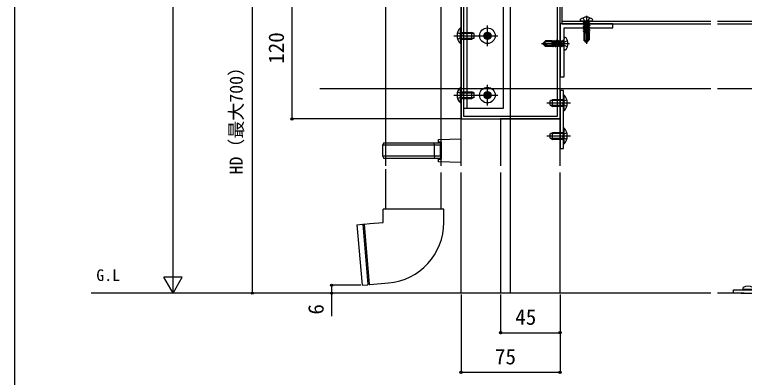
# Model space of a CAD drawing. Units: millimetres, scale not verified. Extents: x -700 to 700, y -1044 to 1037.
# Drawn here: x -700 to -147, y -347 to -72 of the extents above; entities that cross this region are included whole.
import ezdxf
from ezdxf.enums import TextEntityAlignment as Align

# ---------------------------------------------------------------- set-up
doc = ezdxf.new("R2010")
doc.units = ezdxf.units.MM
doc.header["$LTSCALE"] = 6
for name, color, linetype in [('0-2_USER1', 3, 'Continuous'), ('0-3_YKK_11', 7, 'Continuous'), ('0-4_YKK_12', 2, 'Continuous'), ('0-5_YKK_13', 4, 'Continuous'), ('0-6_YKK_D', 6, 'Continuous'), ('0-7_YKK_ZWAK', 7, 'Continuous'), ('0-8_YSS_K', 3, 'Continuous')]:
    doc.layers.add(name, color=color, linetype=linetype)
doc.styles.add('ＭＳ ゴシック', font='')
doc.styles.get('ＭＳ ゴシック').set_extended_font_data('MS Gothic')

msp = doc.modelspace()

# ---------------------------------------------------------------- linework, layer by layer
at = {"layer": '0-3_YKK_11'}
for points in [[(-362, -31.275), (-362, -151.275), (-287, -151.275), (-287, -31.275)], [(-360, -33.275), (-360, -149.275), (-289, -149.275), (-289, -33.275)]]:
    msp.add_lwpolyline(points, close=True, dxfattribs=at)
at = {"layer": '0-4_YKK_12'}
for p, q in [((-324.5, -283.275), (-324.5, 153.103)), ((-362, -186.834), (-362, 100.725)), ((-287, -186.834), (-287, 100.725)), ((-285.5, -79.275), (-285.5, -31.275)), ((-285.5, -77.275), (-172.819, -77.275)), ((-167.819, -77.275), (-125.5, -77.275)), ((-285.5, -79.275), (-172.819, -79.275)), ((-167.819, -79.275), (-125.5, -79.275)), ((-469.011, -128.275), (-172.819, -128.275)), ((-167.819, -128.275), (126.641, -128.275)), ((-362, -283.275), (-362, -191.834)), ((-332, -191.834), (-332, -283.275)), ((-287, -283.275), (-287, -191.834)), ((-287, -283.275), (-287, -191.834))]:
    msp.add_line(p, q, dxfattribs=at)
msp.add_lwpolyline([(-287, -186.834), (-287, -151.275), (-332, -151.275), (-332, -186.834)], dxfattribs=at)
for centre in [(-342, -88.275), (-342, -133.275)]:
    msp.add_circle(centre, 2.25, dxfattribs=at)
at = {"layer": '0-5_YKK_13'}
for p, q in [((-357.7, -33.275), (-357.7, -143.275)), ((-330, -33.275), (-330, -143.275)), ((-271.735, -76.413), (-271.735, -76.575)), ((-262.965, -77.275), (-271.035, -77.275)), ((-269.472, -78.039), (-265.234, -77.332)), ((-268.125, -77.275), (-269.45, -74.618)), ((-265.234, -77.332), (-268.824, -77.665)), ((-268.125, -77.275), (-267, -77.873)), ((-267, -73.175), (-267, -94.277)), ((-265.875, -77.275), (-267, -77.873)), ((-265.875, -77.275), (-264.55, -74.618)), ((-265.234, -77.332), (-265.234, -77.45)), ((-262.265, -76.413), (-262.265, -76.575)), ((-362, -94.175), (-362, -82.375)), ((-342, -96.175), (-342, -80.375)), ((-265.234, -77.45), (-269.472, -78.156)), ((-269.472, -78.039), (-268.824, -77.665)), ((-269.472, -78.039), (-269.472, -78.156)), ((-269.472, -79.686), (-264.528, -78.863)), ((-269.472, -79.686), (-268.824, -79.313)), ((-269.472, -79.686), (-269.472, -79.804)), ((-269.472, -81.334), (-264.528, -80.51)), ((-264.528, -80.628), (-269.472, -81.452)), ((-269.472, -81.334), (-268.824, -80.961)), ((-269.472, -81.334), (-269.472, -81.452)), ((-269.472, -81.452), (-268.824, -81.826)), ((-269.472, -82.982), (-264.528, -82.158)), ((-264.528, -82.276), (-269.472, -83.1)), ((-269.472, -82.982), (-268.824, -82.608)), ((-268.824, -78.53), (-265.234, -77.45)), ((-268.824, -77.475), (-268.824, -77.665)), ((-265.176, -78.489), (-268.824, -79.313)), ((-268.824, -78.53), (-268.824, -79.313)), ((-265.176, -79.354), (-268.824, -80.178)), ((-265.176, -80.137), (-268.824, -80.961)), ((-268.824, -80.178), (-268.824, -80.961)), ((-265.176, -81.002), (-268.824, -81.826)), ((-265.176, -81.785), (-268.824, -82.608)), ((-268.824, -81.826), (-268.824, -82.608)), ((-265.176, -82.65), (-268.824, -83.474)), ((-265.176, -77.475), (-265.176, -78.489)), ((-264.528, -78.863), (-265.176, -78.489)), ((-264.528, -78.98), (-265.176, -79.354)), ((-265.176, -79.354), (-265.176, -80.137)), ((-264.528, -80.51), (-265.176, -80.137)), ((-264.528, -80.628), (-265.176, -81.002)), ((-265.176, -81.002), (-265.176, -81.785)), ((-264.528, -82.158), (-265.176, -81.785)), ((-264.528, -82.276), (-265.176, -82.65)), ((-265.176, -82.65), (-265.176, -83.432)), ((-264.528, -78.863), (-264.528, -78.98)), ((-264.528, -80.51), (-264.528, -80.628)), ((-264.528, -82.158), (-264.528, -82.276)), ((-367.5, -88.275), (-349.5, -88.275)), ((-362, -85.775), (-353.7, -85.775)), ((-362, -86.429), (-352.31, -86.429)), ((-352, -86.575), (-353.7, -85.775)), ((-352, -89.975), (-352, -86.575)), ((-349.9, -88.275), (-334.1, -88.275)), ((-269.472, -82.982), (-269.472, -83.1)), ((-269.472, -83.1), (-268.824, -83.474)), ((-269.472, -84.63), (-264.528, -83.806)), ((-264.528, -83.924), (-269.472, -84.748)), ((-269.472, -84.63), (-268.824, -84.256)), ((-269.472, -84.63), (-269.472, -84.748)), ((-269.472, -84.748), (-268.824, -85.122)), ((-269.311, -86.251), (-266.149, -85.724)), ((-269.311, -86.185), (-268.824, -85.904)), ((-269.311, -86.251), (-269.311, -86.185)), ((-269.311, -86.251), (-269.05, -86.275)), ((-269.311, -86.251), (-269.311, -86.251)), ((-266.238, -86.275), (-269.05, -86.275)), ((-269.05, -86.275), (-269.05, -91.4)), ((-265.176, -83.432), (-268.824, -84.256)), ((-268.824, -83.474), (-268.824, -84.256)), ((-265.176, -84.298), (-268.824, -85.122)), ((-268.824, -85.122), (-268.824, -85.904)), ((-266.077, -85.284), (-268.824, -85.904)), ((-268.749, -86.275), (-266.168, -85.845)), ((-266.035, -85.023), (-267.289, -92.774)), ((-266.636, -86.275), (-266.223, -86.182)), ((-265.45, -86.275), (-266.206, -91.95)), ((-265.176, -85.08), (-265.45, -85.142)), ((-264.528, -85.454), (-265.45, -85.662)), ((-264.528, -85.572), (-265.45, -85.78)), ((-265.176, -85.945), (-265.45, -86.007)), ((-264.95, -86.275), (-265.45, -86.275)), ((-264.528, -83.806), (-265.176, -83.432)), ((-264.528, -83.924), (-265.176, -84.298)), ((-265.176, -84.298), (-265.176, -85.08)), ((-264.528, -85.454), (-265.176, -85.08)), ((-264.528, -85.572), (-265.176, -85.945)), ((-265.176, -86.275), (-265.176, -85.945)), ((-264.95, -86.275), (-264.95, -91.4)), ((-264.528, -83.806), (-264.528, -83.924)), ((-264.528, -85.454), (-264.528, -85.572)), ((-362, -90.121), (-352.31, -90.121)), ((-352, -89.975), (-353.7, -90.775)), ((-340.5, -88.775), (-339.5, -88.775)), ((-300, -94.1), (-298.125, -92.225)), ((-297.662, -92.925), (-300, -94.275)), ((-293, -92.225), (-298.125, -92.225)), ((-292.976, -91.964), (-293, -92.225)), ((-293, -95.037), (-293, -92.225)), ((-293, -92.526), (-292.57, -95.107)), ((-292.976, -91.964), (-292.449, -95.127)), ((-292.976, -91.965), (-292.976, -91.964)), ((-292.976, -91.964), (-292.91, -91.964)), ((-292.91, -91.964), (-292.629, -92.451)), ((-292.009, -95.198), (-292.629, -92.451)), ((-291.846, -92.451), (-292.629, -92.451)), ((-291.473, -91.803), (-291.846, -92.451)), ((-291.022, -96.1), (-291.846, -92.451)), ((-291.355, -91.803), (-291.473, -91.803)), ((-290.649, -96.747), (-291.473, -91.803)), ((-291.355, -91.803), (-290.981, -92.451)), ((-291.355, -91.803), (-290.531, -96.747)), ((-290.199, -92.451), (-290.981, -92.451)), ((-290.157, -96.1), (-290.981, -92.451)), ((-289.825, -91.803), (-290.199, -92.451)), ((-289.375, -96.1), (-290.199, -92.451)), ((-289.707, -91.803), (-289.825, -91.803)), ((-289.001, -96.747), (-289.825, -91.803)), ((-289.707, -91.803), (-289.333, -92.451)), ((-289.707, -91.803), (-288.883, -96.747)), ((-288.551, -92.451), (-289.333, -92.451)), ((-288.509, -96.1), (-289.333, -92.451)), ((-288.177, -91.803), (-288.551, -92.451)), ((-287.727, -96.1), (-288.551, -92.451)), ((-288.059, -91.803), (-288.177, -91.803)), ((-287.353, -96.747), (-288.177, -91.803)), ((-288.059, -91.803), (-287.685, -92.451)), ((-288.059, -91.803), (-287.235, -96.747)), ((-286.903, -92.451), (-287.685, -92.451)), ((-286.861, -96.1), (-287.685, -92.451)), ((-286.079, -96.1), (-286.903, -92.451)), ((-286.411, -91.803), (-286.529, -91.803)), ((-286.411, -91.803), (-285.587, -96.747)), ((-286.411, -91.803), (-286.038, -92.451)), ((-285.255, -92.451), (-286.038, -92.451)), ((-285.214, -96.1), (-286.038, -92.451)), ((-285.255, -92.451), (-284.175, -96.041)), ((-284.175, -96.041), (-284.881, -91.803)), ((-284.763, -91.803), (-284.881, -91.803)), ((-284.763, -91.803), (-284.057, -96.041)), ((-284.763, -91.803), (-284.39, -92.451)), ((-284, -93.15), (-284.598, -94.275)), ((-284.057, -96.041), (-284.39, -92.451)), ((-284.2, -92.451), (-284.39, -92.451)), ((-284, -98.31), (-284, -90.24)), ((-284, -93.15), (-281.343, -91.825)), ((-283.138, -89.54), (-283.3, -89.54)), ((-267.175, -93.275), (-269.05, -91.4)), ((-268.35, -90.937), (-267, -93.275)), ((-267.175, -93.275), (-266.825, -93.275)), ((-266.825, -93.275), (-264.95, -91.4)), ((-266.206, -91.95), (-266.825, -93.275)), ((-265.45, -91.193), (-264.95, -91.4)), ((-362.509, -94.175), (-362, -94.175)), ((-279.9, -94.275), (-301.002, -94.275)), ((-300, -94.1), (-300, -94.45)), ((-300, -94.45), (-298.125, -96.325)), ((-298.674, -95.069), (-300, -94.45)), ((-291.747, -95.24), (-299.499, -93.986)), ((-293, -95.825), (-298.674, -95.069)), ((-297.918, -95.825), (-298.125, -96.325)), ((-293, -96.325), (-298.125, -96.325)), ((-293, -94.64), (-292.907, -95.053)), ((-293, -96.325), (-293, -95.825)), ((-293, -96.1), (-292.67, -96.1)), ((-292.67, -96.1), (-292.732, -95.825)), ((-292.297, -96.747), (-292.67, -96.1)), ((-292.297, -96.747), (-292.505, -95.825)), ((-292.179, -96.747), (-292.387, -95.825)), ((-292.179, -96.747), (-292.297, -96.747)), ((-292.179, -96.747), (-291.805, -96.1)), ((-291.805, -96.1), (-291.867, -95.825)), ((-291.022, -96.1), (-291.805, -96.1)), ((-290.649, -96.747), (-291.022, -96.1)), ((-290.531, -96.747), (-290.649, -96.747)), ((-290.531, -96.747), (-290.157, -96.1)), ((-289.375, -96.1), (-290.157, -96.1)), ((-289.001, -96.747), (-289.375, -96.1)), ((-288.883, -96.747), (-289.001, -96.747)), ((-288.883, -96.747), (-288.509, -96.1)), ((-287.727, -96.1), (-288.509, -96.1)), ((-287.353, -96.747), (-287.727, -96.1)), ((-287.235, -96.747), (-287.353, -96.747)), ((-287.235, -96.747), (-286.861, -96.1)), ((-286.079, -96.1), (-286.861, -96.1)), ((-285.705, -96.747), (-286.079, -96.1)), ((-285.587, -96.747), (-285.705, -96.747)), ((-285.587, -96.747), (-285.214, -96.1)), ((-284.2, -96.1), (-285.214, -96.1)), ((-284, -95.4), (-284.598, -94.275)), ((-284.057, -96.041), (-284.175, -96.041)), ((-284, -95.4), (-281.343, -96.725)), ((-283.138, -99.01), (-283.3, -99.01)), ((-342, -141.175), (-342, -125.375)), ((-362, -139.175), (-362, -127.375)), ((-362, -130.775), (-353.7, -130.775)), ((-362, -131.429), (-352.31, -131.429)), ((-352, -131.575), (-353.7, -130.775)), ((-352, -134.975), (-352, -131.575)), ((-367.5, -133.275), (-349.5, -133.275)), ((-362, -135.121), (-352.31, -135.121)), ((-352, -134.975), (-353.7, -135.775)), ((-349.9, -133.275), (-334.1, -133.275)), ((-340.5, -133.775), (-339.5, -133.775)), ((-294.5, -137.575), (-292.8, -136.775)), ((-294.5, -140.975), (-294.5, -137.575)), ((-284.5, -137.429), (-294.19, -137.429)), ((-284.5, -136.775), (-292.8, -136.775)), ((-284.5, -145.175), (-284.5, -133.375)), ((-362.509, -139.175), (-362, -139.175)), ((-330, -143.275), (-360, -143.275)), ((-279, -139.275), (-297, -139.275)), ((-294.5, -140.975), (-292.8, -141.775)), ((-284.5, -141.121), (-294.19, -141.121)), ((-283.991, -145.175), (-284.5, -145.175)), ((-284.5, -170.175), (-284.5, -158.375)), ((-279, -164.275), (-297, -164.275)), ((-294.5, -162.575), (-292.8, -161.775)), ((-294.5, -165.975), (-294.5, -162.575)), ((-284.5, -162.429), (-294.19, -162.429)), ((-284.5, -161.775), (-292.8, -161.775)), ((-381.977, -171.275), (-421.5, -171.275)), ((-420.5, -169.275), (-382.407, -169.275)), ((-381.977, -171.275), (-382.407, -169.275)), ((-382.407, -169.275), (-377.5, -169.275)), ((-381.977, -179.275), (-381.977, -171.275)), ((-377.5, -171.275), (-381.977, -171.275)), ((-379, -166.775), (-362, -166.275)), ((-379, -167.775), (-379, -166.775)), ((-377.5, -169.275), (-377.5, -168.775)), ((-377.5, -169.275), (-377.5, -171.275)), ((-377.5, -169.275), (-377, -169.275)), ((-377.5, -179.275), (-377.5, -171.275)), ((-377, -168.775), (-377, -181.775)), ((-362, -184.275), (-362, -166.275)), ((-294.5, -165.975), (-292.8, -166.775)), ((-284.5, -166.121), (-294.19, -166.121)), ((-283.991, -170.175), (-284.5, -170.175)), ((-421.5, -179.275), (-420.5, -181.275)), ((-379, -181.775), (-377, -181.775)), ((-379, -182.776), (-379, -181.775)), ((-377.5, -181.775), (-377.5, -181.275)), ((-377, -181.275), (-377.5, -181.275)), ((-419.005, -219.707), (-419.005, -189.275)), ((-377.005, -219.707), (-377.005, -191.834)), ((-421.005, -229.707), (-421.005, -219.707)), ((-375.005, -229.707), (-375.005, -219.707)), ((-440.928, -231.45), (-436.616, -231.073)), ((-440.928, -231.45), (-436.919, -277.275)), ((-436.437, -231.154), (-432.445, -276.787)), ((-435.441, -231.066), (-431.449, -276.7)), ((-436.919, -277.275), (-432.607, -276.898)), ((-151.236, -280.775), (-149.822, -280.775)), ((-149.822, -280.775), (-138.516, -280.775)), ((-148.65, -279.851), (-148.65, -280.275)), ((-148.65, -280.275), (-140.65, -280.275)), ((-148.15, -280.775), (-141.15, -280.775)), ((-151.236, -283.275), (-155.65, -283.275)), ((-149.822, -283.275), (-151.236, -283.275)), ((-149.822, -283.275), (-138.516, -283.275))]:
    msp.add_line(p, q, dxfattribs=at)
for points in [[(-419.005, -186.834), (-419.006, -19.275), (-419.015, 142.243)], [(-377.005, -186.834), (-377.01, -24.275), (-377.015, 142.243)], [(-330, -33.275), (-360, -33.275), (-360, -143.275)], [(-362.509, -94.175), (-362.509, -82.375), (-362, -82.375)], [(-269.472, -78.039), (-269.472, -78.156), (-268.824, -78.53)], [(-264.528, -78.98), (-269.472, -79.804), (-268.824, -80.178)], [(-364.611, -85.775), (-361.833, -87.13), (-361.224, -88.275)], [(-364.611, -90.775), (-361.833, -89.42), (-361.224, -88.275)], [(-362, -90.775), (-353.7, -90.775), (-353.7, -85.775)], [(-343.5, -87.775), (-344.5, -87.775), (-344.5, -88.775), (-343.5, -88.775)], [(-341.5, -86.775), (-341.5, -85.775), (-342.5, -85.775), (-342.5, -86.775)], [(-339.5, -88.775), (-339.5, -87.775), (-340.5, -87.775)], [(-268.35, -86.275), (-268.35, -90.937), (-269.05, -91.4)], [(-265.45, -85.07), (-265.45, -91.193), (-266.206, -91.95)], [(-342.5, -89.775), (-342.5, -90.775), (-341.5, -90.775), (-341.5, -89.775)], [(-293, -92.925), (-297.662, -92.925), (-298.125, -92.225)], [(-285.705, -96.747), (-286.529, -91.803), (-286.903, -92.451)], [(-284.763, -91.803), (-284.881, -91.803), (-285.255, -92.451)], [(-291.794, -95.825), (-297.918, -95.825), (-298.674, -95.069)], [(-364.611, -130.775), (-361.833, -132.13), (-361.224, -133.275)], [(-362.509, -139.175), (-362.509, -127.375), (-362, -127.375)], [(-362, -135.775), (-353.7, -135.775), (-353.7, -130.775)], [(-341.5, -131.775), (-341.5, -130.775), (-342.5, -130.775), (-342.5, -131.775)], [(-364.611, -135.775), (-361.833, -134.42), (-361.224, -133.275)], [(-343.5, -132.775), (-344.5, -132.775), (-344.5, -133.775), (-343.5, -133.775)], [(-342.5, -134.775), (-342.5, -135.775), (-341.5, -135.775), (-341.5, -134.775)], [(-339.5, -133.775), (-339.5, -132.775), (-340.5, -132.775)], [(-284.5, -141.775), (-292.8, -141.775), (-292.8, -136.775)], [(-281.889, -136.775), (-284.667, -138.13), (-285.276, -139.275)], [(-283.991, -145.175), (-283.991, -133.375), (-284.5, -133.375)], [(-281.889, -141.775), (-284.667, -140.42), (-285.276, -139.275)], [(-283.991, -170.175), (-283.991, -158.375), (-284.5, -158.375)], [(-284.5, -166.775), (-292.8, -166.775), (-292.8, -161.775)], [(-281.889, -161.775), (-284.667, -163.13), (-285.276, -164.275)], [(-281.889, -166.775), (-284.667, -165.42), (-285.276, -164.275)], [(-420.5, -169.275), (-421.5, -171.275), (-421.5, -179.275), (-381.977, -179.275), (-382.407, -181.275), (-420.5, -181.275)], [(-377, -168.775), (-379, -168.775), (-379, -167.775)], [(-381.977, -179.275), (-377.5, -179.275), (-377.5, -181.275), (-382.407, -181.275)], [(-362, -184.275), (-379, -183.775), (-379, -182.776)], [(-375.005, -219.707), (-398.005, -219.707), (-421.005, -219.707)], [(-435.279, -230.956), (-431, -230.582), (-421.005, -229.707)], [(-431.27, -276.781), (-431, -276.757), (-416.995, -275.532)], [(-155.65, -283.275), (-155.65, -280.775), (-151.236, -280.775)]]:
    msp.add_lwpolyline(points, dxfattribs=at)
for points in [[(-247, -79.275), (-287, -79.275), (-287, -119.275), (-284, -119.275), (-284, -82.275), (-247, -82.275)], [(-287, -173.775), (-284.5, -173.775), (-284.5, -129.775), (-287, -129.775)]]:
    msp.add_lwpolyline(points, close=True, dxfattribs=at)
for centre, radius in [((-342, -88.275), 5.9), ((-342, -88.275), 2.75), ((-342, -133.275), 5.9), ((-342, -133.275), 2.75)]:
    msp.add_circle(centre, radius, dxfattribs=at)
for centre, radius, start, end in [((-270.873, -76.413), 0.862, 129.12355, 180), ((-271.035, -76.575), 0.7, 180, 270), ((-267, -81.175), 7, 90, 129.12355), ((-269.024, -77.475), 0.2, 0, 90), ((-267, -81.175), 7, 50.87645, 90), ((-264.976, -77.475), 0.2, 90, 180), ((-262.965, -76.575), 0.7, 270, 0), ((-263.127, -76.413), 0.862, 360, 50.87645), ((-356.768, -88.275), 8.232, 134.2189, 225.7811), ((-343.5, -86.775), 1, 270, 0), ((-340.5, -86.775), 1, 180, 270), ((-265.744, -85.07), 0.294, 90, 170.8071), ((-265.744, -85.07), 0.294, 0, 90), ((-343.5, -89.775), 1, 0, 90), ((-340.5, -89.775), 1, 90, 180), ((-284.2, -92.251), 0.2, 270, 360), ((-283.3, -90.24), 0.7, 90, 180), ((-283.138, -90.402), 0.862, 39.12355, 90), ((-287.9, -94.275), 7, 0, 39.12355), ((-291.794, -95.531), 0.294, 270, 0), ((-291.794, -95.531), 0.294, 0, 80.8071), ((-284.2, -96.3), 0.2, 0, 90), ((-283.3, -98.31), 0.7, 180, 270), ((-283.138, -98.148), 0.862, 270, 320.87645), ((-287.9, -94.275), 7, 320.87645, 0), ((-356.768, -133.275), 8.232, 134.2189, 225.7811), ((-343.5, -131.775), 1, 270, 0), ((-340.5, -131.775), 1, 180, 270), ((-343.5, -134.775), 1, 0, 90), ((-340.5, -134.775), 1, 90, 180), ((-289.732, -139.275), 8.232, 314.2189, 45.7811), ((-289.732, -164.275), 8.232, 314.2189, 45.7811), ((-436.598, -231.272), 0.2, 21.60155, 95), ((-435.947, -231.014), 0.5, 201.60155, 348.39845), ((-435.262, -231.155), 0.2, 95, 168.39845), ((-421.005, -229.707), 46, 275, 0), ((-432.624, -276.699), 0.2, 275, 348.39845), ((-431.938, -276.839), 0.5, 21.60155, 168.39845), ((-431.287, -276.582), 0.2, 201.60155, 275), ((-147.65, -279.851), 1, 126.03188, 180), ((-148.15, -280.275), 0.5, 180, 270), ((-144.65, -283.975), 6.1, 53.96812, 126.03188)]:
    msp.add_arc(centre, radius, start, end, dxfattribs=at)
at = {"layer": '0-6_YKK_D'}
for p, q in [((-580, -269.275), (-580, 402.725)), ((-520, 8.725), (-520, -283.275)), ((-490, -31.275), (-490, -151.275)), ((-362.7, -151.275), (-491, -151.275)), ((-580, -283.275), (-580, -259.026)), ((-580, -283.275), (-587, -271.151)), ((-573, -271.151), (-587, -271.151)), ((-580, -283.275), (-573, -271.151)), ((-437.919, -277.275), (-461, -277.275)), ((-363, -283.275), (-581, -283.275)), ((-363, -283.275), (-521, -283.275)), ((-437.806, -283.275), (-461, -283.275)), ((-362, -284.275), (-362, -344.275)), ((-332, -284.275), (-332, -314.275)), ((-287, -284.275), (-287, -344.275)), ((-287, -284.275), (-287, -314.275)), ((-332, -313.275), (-287, -313.275)), ((-362, -343.275), (-287, -343.275))]:
    msp.add_line(p, q, dxfattribs=at)
msp.add_lwpolyline([(-460, -277.275), (-460, -283.275), (-460, -300.766)], dxfattribs=at)
for centre in [(-490, -151.275), (-460, -277.275), (-520, -283.275), (-460, -283.275), (-332, -313.275), (-287, -313.275), (-362, -343.275), (-287, -343.275)]:
    msp.add_circle(centre, 0.85, dxfattribs=at)
at = {"layer": '0-7_YKK_ZWAK'}
msp.add_line((-700, 996.3), (-700, -1043.7), dxfattribs=at)
at = {"layer": '0-8_YSS_K'}
for p, q in [((-172.819, -283.275), (-642.038, -283.275)), ((-147.53, -283.275), (-167.819, -283.275))]:
    msp.add_line(p, q, dxfattribs=at)

# ---------------------------------------------------------------- texts
at = {"layer": '0-2_USER1', "style": 'ＭＳ ゴシック'}
msp.add_text('G.L', height=8.798, dxfattribs=at).set_placement((-638.091, -276.7), align=Align.BOTTOM_LEFT)
at = {"layer": '0-6_YKK_D', "style": 'ＭＳ ゴシック'}
for s, height, p in [('120', 11.73, (-492.5, -109.548)), ('HD（最大700）', 9.971, (-524.277, -193.414)), ('6', 11.73, (-462.5, -299.539))]:
    msp.add_text(s, height=height, rotation=90, dxfattribs=at).set_placement(p, align=Align.BOTTOM_LEFT)
for s, p in [('45', (-320.955, -310.775)), ('75', (-336.318, -340.775))]:
    msp.add_text(s, height=11.73, dxfattribs=at).set_placement(p, align=Align.BOTTOM_LEFT)

doc.saveas('drawing.dxf')
